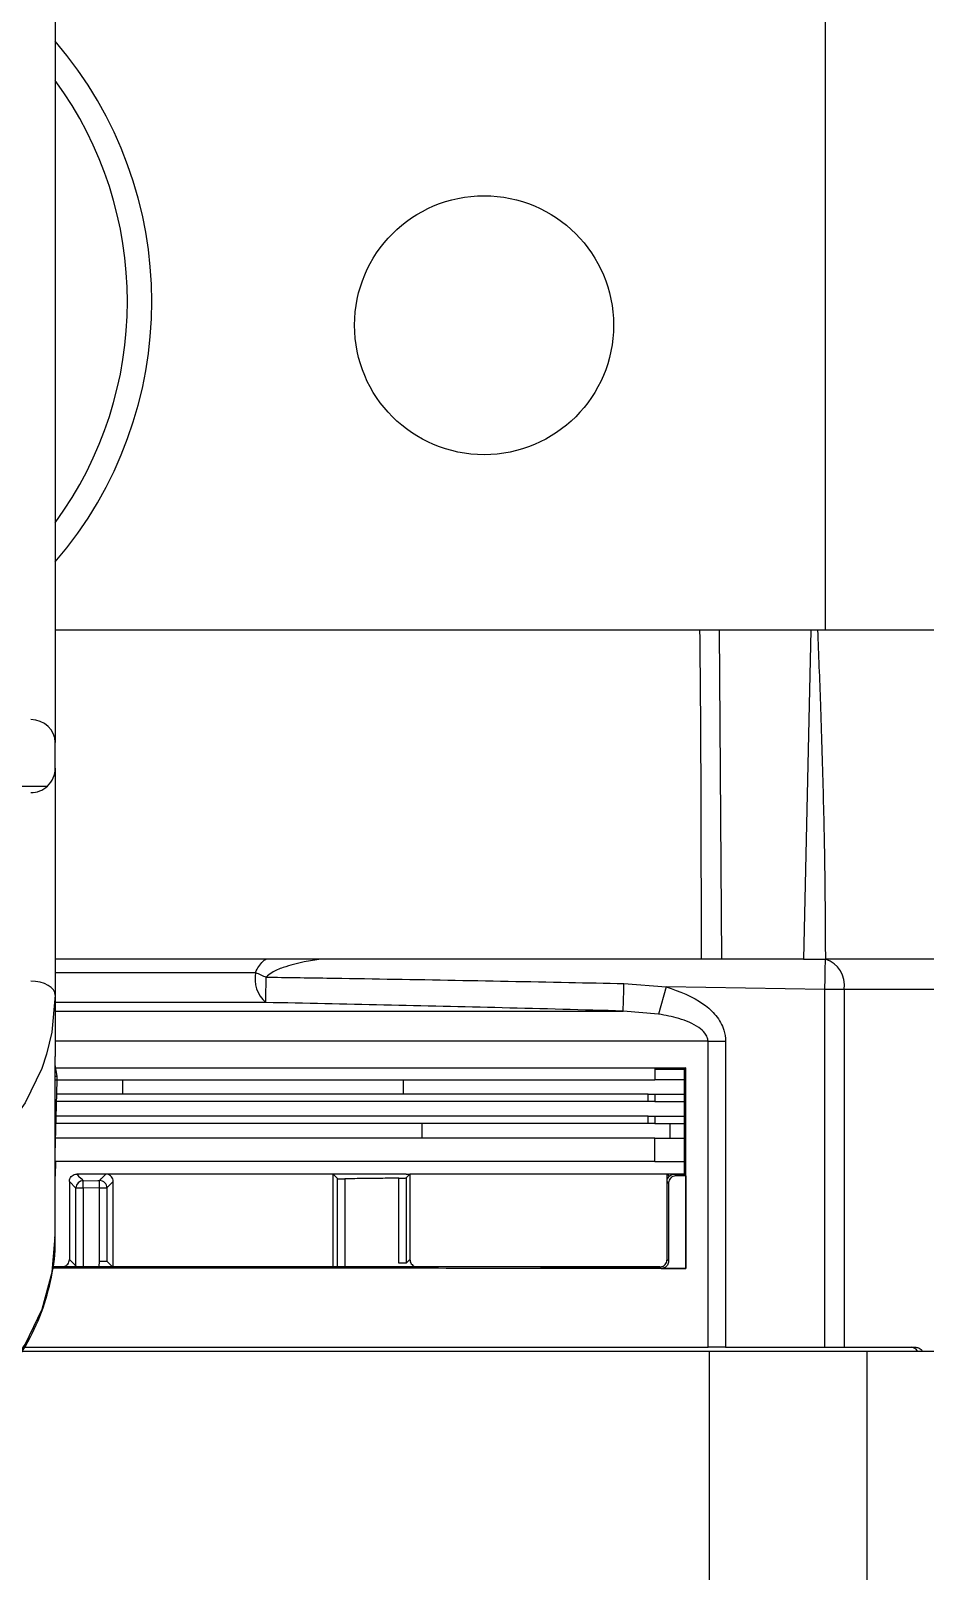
# Model space of a CAD drawing. Extents: x 7 to 113, y 1 to 87.
# Drawn here: x 49.579 to 51.412, y 72.85 to 76.009 of the extents above; entities that cross this region are included whole.
import ezdxf

# ---------------------------------------------------------------- set-up
doc = ezdxf.new("R2010")
doc.units = 0
doc.header["$MEASUREMENT"] = 0
doc.layers.add('OBJECT', color=7, linetype='CONTINUOUS')

msp = doc.modelspace()

# ---------------------------------------------------------------- linework, layer by layer
at = {"layer": 'OBJECT'}
for p, q in [((49.6293, 76.4328), (49.6293, 74.5496)), ((51.2083, 74.7803), (51.2083, 76.0303)), ((51.2083, 74.7803), (49.6293, 74.7803)), ((50.9955, 74.1053), (50.9909, 74.7803)), ((51.1781, 74.7803), (51.1632, 74.1053)), ((52.8963, 74.7803), (51.2083, 74.7803)), ((49.6293, 74.4968), (49.6293, 74.5496)), ((49.6293, 74.4968), (49.6293, 74.0314)), ((48.4031, 74.4604), (49.6135, 74.4604)), ((50.9539, 74.1053), (49.6293, 74.1053)), ((51.1632, 74.1053), (50.9955, 74.1053)), ((51.7309, 74.1053), (51.2078, 74.1053)), ((49.6293, 74.0783), (50.0399, 74.0783)), ((50.795, 74.0553), (50.8812, 74.0485)), ((50.8812, 74.0485), (50.8661, 73.9928)), ((51.2069, 74.0433), (50.8812, 74.0485)), ((51.2069, 73.3095), (51.2069, 74.0433)), ((51.2464, 74.0433), (51.2069, 74.0433)), ((51.2464, 74.0433), (51.2464, 73.3095)), ((51.7082, 74.0433), (51.2464, 74.0433)), ((49.6293, 74.0314), (49.6293, 73.9058)), ((50.0607, 74.0164), (49.6293, 74.0164)), ((49.6293, 73.999), (50.7933, 73.999)), ((50.8661, 73.9928), (50.7933, 73.999)), ((50.9673, 73.937), (49.6293, 73.937)), ((50.9673, 73.3095), (50.9673, 73.937)), ((50.9673, 73.937), (51.0034, 73.937)), ((51.0034, 73.937), (51.0034, 73.3095)), ((49.6293, 73.5358), (49.6293, 73.9058)), ((49.6333, 73.8654), (49.6293, 73.8884)), ((49.6293, 73.8582), (49.6333, 73.8582)), ((49.6293, 73.7055), (49.6333, 73.8566)), ((49.6304, 73.8822), (50.8583, 73.8822)), ((49.6333, 73.8598), (49.6333, 73.865)), ((49.6333, 73.8582), (50.8583, 73.8582)), ((49.7676, 73.8282), (49.7676, 73.8582)), ((50.3432, 73.8282), (50.3432, 73.8582)), ((50.8583, 73.8822), (50.8583, 73.8582)), ((50.8583, 73.8795), (50.9183, 73.8795)), ((50.9188, 73.8582), (50.8583, 73.8582)), ((50.9216, 73.8828), (50.9183, 73.8795)), ((50.9183, 73.8795), (50.9188, 73.8795)), ((50.9188, 73.6645), (50.9188, 73.8795)), ((50.9216, 73.4711), (50.9216, 73.8828)), ((50.8446, 73.8282), (49.6325, 73.8282)), ((50.8446, 73.8133), (50.8446, 73.8282)), ((50.8446, 73.8282), (50.8583, 73.8282)), ((50.8583, 73.8282), (50.8583, 73.8133)), ((50.8583, 73.8282), (50.9188, 73.8282)), ((50.8446, 73.8133), (49.6321, 73.8133)), ((50.8583, 73.8133), (50.8446, 73.8133)), ((50.8583, 73.8133), (50.9188, 73.8133)), ((50.8446, 73.7684), (49.631, 73.7684)), ((50.8446, 73.7833), (49.6314, 73.7833)), ((50.3815, 73.7384), (50.3815, 73.7684)), ((50.8446, 73.7684), (50.8446, 73.7833)), ((50.8446, 73.7833), (50.8583, 73.7833)), ((50.8583, 73.7684), (50.8446, 73.7684)), ((50.8583, 73.7833), (50.8583, 73.7684)), ((50.8583, 73.7833), (50.9188, 73.7833)), ((50.8583, 73.7684), (50.9188, 73.7684)), ((50.8898, 73.7384), (50.8898, 73.7684)), ((50.8583, 73.7384), (49.6302, 73.7384)), ((50.8583, 73.6904), (50.8583, 73.7384)), ((50.8583, 73.7384), (50.9188, 73.7384)), ((50.8583, 73.6904), (49.6289, 73.6904)), ((49.6301, 73.6904), (49.6293, 73.6606)), ((49.6733, 73.6645), (49.6733, 73.6645)), ((49.7483, 73.6645), (49.7333, 73.6645)), ((50.1986, 73.6645), (49.7483, 73.6645)), ((50.1986, 73.6645), (50.1986, 73.4745)), ((50.2083, 73.6645), (50.1987, 73.6645)), ((50.3483, 73.6645), (50.3563, 73.6645)), ((50.3563, 73.6645), (50.3563, 73.4896)), ((50.8833, 73.6645), (50.3563, 73.6645)), ((50.8583, 73.6904), (50.9188, 73.6904)), ((50.8833, 73.6492), (50.8833, 73.6645)), ((50.9173, 73.6645), (50.8833, 73.6645)), ((50.8984, 73.6645), (50.8983, 73.6645)), ((50.9183, 73.6645), (50.9173, 73.6645)), ((50.9188, 73.6645), (50.9183, 73.6645)), ((49.6718, 73.6361), (49.6583, 73.6495)), ((49.6583, 73.6495), (49.6583, 73.6494)), ((49.6583, 73.6494), (49.6583, 73.4895)), ((49.6718, 73.476), (49.6718, 73.6361)), ((49.6868, 73.6361), (49.6718, 73.6361)), ((49.7204, 73.6363), (49.6868, 73.6361)), ((49.6868, 73.6361), (49.6868, 73.476)), ((49.7204, 73.6363), (49.7354, 73.6363)), ((49.7204, 73.486), (49.7204, 73.6363)), ((49.7354, 73.6363), (49.7354, 73.486)), ((49.7483, 73.4745), (49.7483, 73.6494)), ((50.2079, 73.4745), (50.2079, 73.6553)), ((50.2229, 73.655), (50.2229, 73.4745)), ((50.3337, 73.482), (50.3337, 73.6563)), ((50.3487, 73.6568), (50.3487, 73.482)), ((50.8865, 73.6459), (50.8833, 73.6492)), ((50.8833, 73.4897), (50.8833, 73.6492)), ((50.8865, 73.6459), (50.8865, 73.4865)), ((50.9216, 73.6612), (50.9216, 73.4712)), ((50.6333, 73.4745), (49.625, 73.4745)), ((49.6583, 73.4895), (49.6583, 73.4894)), ((49.7191, 73.4745), (49.7204, 73.486)), ((49.7204, 73.486), (49.7354, 73.486)), ((49.7354, 73.486), (49.7483, 73.4729)), ((50.3487, 73.482), (50.3337, 73.482)), ((50.3487, 73.482), (50.3563, 73.4896)), ((50.6483, 73.4745), (50.6333, 73.4745)), ((50.6483, 73.4745), (50.6483, 73.4745)), ((50.8683, 73.4745), (50.8682, 73.4745)), ((50.8833, 73.4897), (50.8865, 73.4865)), ((50.8833, 73.4892), (50.8833, 73.4897)), ((50.9216, 73.4711), (50.9216, 73.4712)), ((49.5622, 73.3013), (50.97, 73.3013)), ((49.5674, 73.3095), (50.9673, 73.3095)), ((50.97, 72.7213), (50.97, 73.3013)), ((50.97, 73.3013), (51.2932, 73.3013)), ((51.0034, 73.3095), (51.2069, 73.3095)), ((51.2069, 73.3095), (51.2464, 73.3095)), ((51.2464, 73.3095), (51.3933, 73.3095)), ((51.2932, 72.7213), (51.2932, 73.3013)), ((51.2932, 73.3013), (51.4452, 73.3013))]:
    msp.add_line(p, q, dxfattribs=at)
at = {"layer": 'OBJECT', "flags": 128}
for points in [[(49.6293, 74.0314), (49.6284, 74.037), (49.6255, 74.0423), (49.6209, 74.0473), (49.6147, 74.0516), (49.6071, 74.0552), (49.5985, 74.0579), (49.5891, 74.0595), (49.5793, 74.06)], [(49.6293, 74.0314), (49.6224, 73.9556), (49.6116, 73.9107)], [(49.6116, 73.9107), (49.6017, 73.8814), (49.5678, 73.8107), (49.5214, 73.7448), (49.4636, 73.6854), (49.3955, 73.6337), (49.3188, 73.5908), (49.2352, 73.5578), (49.1465, 73.5354), (49.0547, 73.5241), (48.9619, 73.5241), (48.8701, 73.5354), (48.7814, 73.5578), (48.6978, 73.5908), (48.6211, 73.6337), (48.5531, 73.6854), (48.4952, 73.7448), (48.4488, 73.8107), (48.4276, 73.8511)], [(49.6733, 73.6645), (49.6741, 73.6637), (49.6772, 73.6606), (49.6822, 73.6557), (49.6867, 73.6511)], [(49.7203, 73.6513), (49.7207, 73.6517), (49.7238, 73.6549), (49.7286, 73.6597), (49.7333, 73.6645)], [(50.1986, 73.6645), (50.2004, 73.6628), (50.2043, 73.6588), (50.2079, 73.6553)], [(50.3563, 73.6645), (50.3523, 73.6604), (50.3487, 73.6568)], [(50.8833, 73.6645), (50.8856, 73.6622), (50.8879, 73.66)], [(50.8983, 73.6645), (50.8991, 73.6637), (50.9015, 73.6612)], [(50.9216, 73.6612), (50.9193, 73.6635), (50.9183, 73.6645)], [(49.6867, 73.6511), (49.7167, 73.6513), (49.7203, 73.6513)], [(49.6868, 73.6361), (49.6868, 73.639), (49.6868, 73.6418), (49.6868, 73.6443), (49.6867, 73.6466), (49.6867, 73.6485), (49.6867, 73.6499), (49.6867, 73.6508), (49.6867, 73.6511)], [(49.7204, 73.6363), (49.7203, 73.6392), (49.7203, 73.642), (49.7203, 73.6445), (49.7203, 73.6468), (49.7203, 73.6487), (49.7203, 73.6501), (49.7203, 73.651), (49.7203, 73.6513)], [(49.7483, 73.6494), (49.7435, 73.6445), (49.7387, 73.6397), (49.7354, 73.6363)], [(48.3879, 73.5143), (48.3901, 73.4877), (48.4063, 73.4111), (48.4365, 73.3375), (48.48, 73.2685), (48.5358, 73.2057), (48.6027, 73.1506), (48.6791, 73.1045), (48.7631, 73.0685), (48.8528, 73.0433), (48.9462, 73.0297), (49.041, 73.0278), (49.135, 73.0378), (49.2261, 73.0594), (49.3121, 73.0921), (49.391, 73.1352), (49.461, 73.1876), (49.5205, 73.2481), (49.568, 73.3154), (49.6024, 73.3877), (49.623, 73.4636), (49.6293, 73.5358)], [(50.8715, 73.4712), (50.8707, 73.472), (50.8683, 73.4745)]]:
    msp.add_lwpolyline(points, dxfattribs=at)
at = {"layer": 'OBJECT'}
msp.add_circle((50.5083, 75.4053), 0.2655, dxfattribs=at)
for centre, radius, start, end in [((49.0083, 75.4538), 0.819, 319.3094, 40.6906), ((49.0083, 75.4538), 0.769, 323.8565, 36.1435), ((49.5793, 74.4968), 0.05, 313.1786, 0), ((49.5793, 74.4968), 0.05, 270, 313.1786), ((1.898, 74.8813), 49.316, 359.02638, 359.0984), ((51.1915, 74.0522), 0.0556, 350.8084, 72.8844), ((50.1049, 74.0657), 0.0662, 169.0221, 228.1642), ((50.2173, 74.4469), 0.4091, 244.3024, 247.6558), ((37.4274, 74.2934), 12.6363, 358.74403, 358.98063), ((33.9139, 74.5221), 16.8876, 358.22492, 358.41631), ((49.5133, 73.865), 0.12, 0, 0.1914), ((49.5133, 73.8598), 0.12, 359.2499, 0), ((49.5133, 73.8598), 0.12, 358.5, 359.2499), ((49.6868, 73.6361), 0.015, 90.3651, 179.9547), ((49.7204, 73.6363), 0.015, 0.0468, 90.2895)]:
    msp.add_arc(centre, radius, start, end, dxfattribs=at)
for centre, major_axis, ratio, start_param, end_param in [((49.5793, 74.5496), (0.05, 0), 0.938361, 0, 1.570796), ((50.1267, 71.7957), (2.3412, 0), 0.904333, 1.783132, 1.78488)]:
    msp.add_ellipse(centre, major_axis=major_axis, ratio=ratio, start_param=start_param, end_param=end_param, dxfattribs=at)
for points, knots in [([(50.9539, 74.1053), (50.9537, 74.2098), (50.9534, 74.4188), (50.9522, 74.6438), (50.9509, 74.7643), (50.9507, 74.7803)], [0, 0, 0, 0, 0.46446, 0.928893, 1, 1, 1, 1]), ([(51.1917, 74.7803), (51.1937, 74.73), (51.1982, 74.6198), (51.2033, 74.4498), (51.207, 74.2751), (51.2075, 74.1603), (51.2078, 74.1053)], [0, 0, 0, 0, 0.22394, 0.489698, 0.755953, 1, 1, 1, 1]), ([(50.0399, 74.0783), (50.0442, 74.0867), (50.0496, 74.0973), (50.0587, 74.1039), (50.0607, 74.1053)], [0, 0, 0, 0, 0.785748, 1, 1, 1, 1]), ([(50.1743, 74.1053), (50.1627, 74.1037), (50.1364, 74.1001), (50.1025, 74.0905), (50.0756, 74.0806), (50.0654, 74.0717), (50.0618, 74.0685)], [0, 0, 0, 0, 0.293555, 0.667633, 0.881098, 1, 1, 1, 1]), ([(50.9955, 74.1053), (50.9917, 74.1053), (50.9811, 74.1053), (50.9665, 74.1053), (50.9573, 74.1053), (50.9539, 74.1053)], [0, 0, 0, 0, 0.263886, 0.723096, 1, 1, 1, 1]), ([(51.1632, 74.1053), (51.17, 74.1053), (51.1835, 74.1053), (51.1986, 74.1053), (51.2059, 74.1053), (51.2078, 74.1053)], [0, 0, 0, 0, 0.425021, 0.850044, 1, 1, 1, 1]), ([(50.0618, 74.0685), (50.1031, 74.0679), (50.3097, 74.0649), (50.5541, 74.0604), (50.7572, 74.0561), (50.795, 74.0553)], [0, 0, 0, 0, 0.1690993, 0.845499, 1, 1, 1, 1]), ([(50.8812, 74.0485), (50.9086, 74.039), (50.9468, 74.0257), (50.9845, 73.9906), (51.0008, 73.9639), (51.0027, 73.9448), (51.0034, 73.937)], [0, 0, 0, 0, 0.4849631, 0.6758982, 0.8683927, 1, 1, 1, 1]), ([(50.7933, 73.999), (50.7107, 74.0012), (50.4665, 74.008), (50.2223, 74.0131), (50.0607, 74.0164)], [0, 0, 0, 0, 0.33844, 1, 1, 1, 1]), ([(50.9673, 73.937), (50.967, 73.9397), (50.9663, 73.9458), (50.9599, 73.9559), (50.9414, 73.9717), (50.9084, 73.9846), (50.8798, 73.9901), (50.8661, 73.9928)], [0, 0, 0, 0, 0.0643079, 0.144324, 0.2802279, 0.6533151, 1, 1, 1, 1]), ([(49.6304, 73.8823), (49.7483, 73.8823), (49.9892, 73.8823), (50.3255, 73.8824), (50.6405, 73.8826), (50.8279, 73.8828), (50.9216, 73.8828)], [0, 0, 0, 0, 0.256595, 0.524344, 0.762172, 1, 1, 1, 1]), ([(49.6583, 73.6495), (49.6584, 73.6506), (49.6586, 73.6534), (49.6604, 73.6576), (49.6638, 73.6614), (49.6683, 73.664), (49.6716, 73.6643), (49.6733, 73.6645)], [0, 0, 0, 0, 0.139108, 0.354907, 0.570672, 0.785286, 1, 1, 1, 1]), ([(49.7333, 73.6645), (49.7308, 73.6645), (49.7209, 73.6645), (49.7009, 73.6645), (49.6833, 73.6645), (49.6733, 73.6645)], [0, 0, 0, 0, 0.124522, 0.499558, 1, 1, 1, 1]), ([(49.7483, 73.6494), (49.7483, 73.6504), (49.7481, 73.6532), (49.7463, 73.6574), (49.7429, 73.6613), (49.7384, 73.664), (49.735, 73.6643), (49.7333, 73.6645)], [0, 0, 0, 0, 0.132086, 0.346838, 0.565443, 0.785527, 1, 1, 1, 1]), ([(50.3483, 73.6645), (50.3368, 73.6645), (50.3136, 73.6645), (50.2671, 73.6645), (50.2318, 73.6645), (50.2083, 73.6645)], [0, 0, 0, 0, 0.250102, 0.500204, 1, 1, 1, 1]), ([(50.8833, 73.6497), (50.8835, 73.6514), (50.8839, 73.6548), (50.8868, 73.6595), (50.8909, 73.6629), (50.8952, 73.6643), (50.8975, 73.6644), (50.8983, 73.6645)], [0, 0, 0, 0, 0.22009, 0.439946, 0.66243, 0.885034, 1, 1, 1, 1]), ([(50.8984, 73.6645), (50.8992, 73.6645), (50.9059, 73.6645), (50.9125, 73.6645), (50.9183, 73.6645)], [0, 0, 0, 0, 0.127494, 1, 1, 1, 1]), ([(50.2079, 73.6553), (50.2082, 73.6552), (50.2086, 73.6551), (50.2113, 73.655), (50.2152, 73.655), (50.2193, 73.655), (50.222, 73.655), (50.2229, 73.655)], [0, 0, 0, 0, 0.218376, 0.436761, 0.655077, 0.873327, 1, 1, 1, 1]), ([(50.3337, 73.6563), (50.3259, 73.6562), (50.3054, 73.6559), (50.2723, 73.6556), (50.2431, 73.6552), (50.2267, 73.6551), (50.2229, 73.655)], [0, 0, 0, 0, 0.2113954, 0.5547031, 0.8980099, 1, 1, 1, 1]), ([(50.3337, 73.6563), (50.3354, 73.6563), (50.3388, 73.6563), (50.3433, 73.6565), (50.3467, 73.6566), (50.3484, 73.6567), (50.3486, 73.6568), (50.3487, 73.6568)], [0, 0, 0, 0, 0.2182797, 0.4365549, 0.6548958, 0.873318, 1, 1, 1, 1]), ([(50.8833, 73.6492), (50.8833, 73.6493), (50.8833, 73.6495), (50.8833, 73.6497), (50.8833, 73.6497)], [0, 0, 0, 0, 0.637815, 1, 1, 1, 1]), ([(50.9015, 73.6612), (50.8994, 73.6609), (50.8954, 73.6604), (50.8906, 73.6568), (50.8876, 73.6523), (50.8866, 73.6485), (50.8865, 73.6464), (50.8865, 73.6459)], [0, 0, 0, 0, 0.29148, 0.560989, 0.754894, 0.949735, 1, 1, 1, 1]), ([(50.9216, 73.6612), (50.9186, 73.6612), (50.9127, 73.6612), (50.906, 73.6612), (50.9023, 73.6612), (50.9015, 73.6612)], [0, 0, 0, 0, 0.44189, 0.883774, 1, 1, 1, 1]), ([(48.3893, 73.5135), (48.3901, 73.4968), (48.3923, 73.4558), (48.41, 73.3916), (48.4399, 73.3227), (48.4816, 73.2581), (48.5337, 73.199), (48.5953, 73.1466), (48.6653, 73.1019), (48.7423, 73.0659), (48.8246, 73.0393), (48.9107, 73.0227), (48.9988, 73.0164), (49.0872, 73.0205), (49.174, 73.035), (49.2575, 73.0596), (49.3361, 73.0938), (49.4082, 73.1371), (49.4721, 73.1886), (49.5267, 73.2472), (49.5706, 73.3117), (49.6033, 73.3808), (49.6227, 73.4529), (49.6309, 73.5052), (49.6289, 73.5328), (49.6286, 73.5359)], [0, 0, 0, 0, 0.0307186, 0.0759109, 0.1211528, 0.1665302, 0.2120877, 0.2578266, 0.303719, 0.3497253, 0.3958087, 0.4419419, 0.4881084, 0.5343005, 0.5805154, 0.6267501, 0.6729965, 0.719237, 0.7654402, 0.8115602, 0.8575413, 0.9033322, 0.9489061, 0.99428, 1, 1, 1, 1]), ([(49.6433, 73.4745), (49.6444, 73.4745), (49.6472, 73.4747), (49.6514, 73.4765), (49.6552, 73.4799), (49.6578, 73.4844), (49.6582, 73.4877), (49.6583, 73.4894)], [0, 0, 0, 0, 0.139019, 0.354778, 0.570512, 0.785205, 1, 1, 1, 1]), ([(49.6583, 73.4894), (49.6583, 73.4894), (49.6631, 73.4846), (49.6674, 73.4803), (49.6718, 73.476)], [0, 0, 0, 0, 0.000031, 1, 1, 1, 1]), ([(50.3563, 73.4896), (50.3564, 73.488), (50.3567, 73.4848), (50.359, 73.4805), (50.3624, 73.4771), (50.3666, 73.4749), (50.3698, 73.4746), (50.3712, 73.4745)], [0, 0, 0, 0, 0.193004, 0.38573, 0.585959, 0.80189, 1, 1, 1, 1]), ([(50.6238, 73.4745), (50.624, 73.4745), (50.7088, 73.4745), (50.7887, 73.4745), (50.8683, 73.4745)], [0, 0, 0, 0, 0.002837, 1, 1, 1, 1]), ([(50.8682, 73.4745), (50.8529, 73.4745), (50.8171, 73.4745), (50.7444, 73.4745), (50.6857, 73.4745), (50.6483, 73.4745)], [0, 0, 0, 0, 0.21413, 0.4988621, 1, 1, 1, 1]), ([(50.8683, 73.4745), (50.8698, 73.4746), (50.8728, 73.4748), (50.8775, 73.4772), (50.8811, 73.4811), (50.883, 73.4855), (50.8832, 73.4882), (50.8833, 73.4892)], [0, 0, 0, 0, 0.210558, 0.420452, 0.641378, 0.864078, 1, 1, 1, 1]), ([(50.8865, 73.4865), (50.8864, 73.4849), (50.8861, 73.4819), (50.8841, 73.4779), (50.8811, 73.4744), (50.8768, 73.4718), (50.8734, 73.4714), (50.8715, 73.4712)], [0, 0, 0, 0, 0.172842, 0.345192, 0.529672, 0.742964, 1, 1, 1, 1]), ([(50.8833, 73.4892), (50.8833, 73.4893), (50.8833, 73.4895), (50.8833, 73.4897), (50.8833, 73.4897)], [0, 0, 0, 0, 0.636752, 1, 1, 1, 1]), ([(50.6333, 73.4713), (50.5507, 73.4713), (50.3855, 73.4714), (50.1227, 73.4715), (49.8686, 73.4716), (49.699, 73.4716), (49.6234, 73.4717)], [0, 0, 0, 0, 0.259328, 0.518656, 0.785519, 1, 1, 1, 1]), ([(50.9216, 73.4711), (50.9012, 73.4711), (50.8603, 73.4711), (50.7978, 73.4712), (50.7226, 73.4712), (50.6671, 73.4713), (50.6333, 73.4713)], [0, 0, 0, 0, 0.218765, 0.43753, 0.656295, 1, 1, 1, 1]), ([(50.8715, 73.4712), (50.8765, 73.4712), (50.8933, 73.4712), (50.9099, 73.4712), (50.9216, 73.4712)], [0, 0, 0, 0, 0.298618, 1, 1, 1, 1]), ([(51.0034, 73.3095), (50.9969, 73.3095), (50.984, 73.3095), (50.9729, 73.3095), (50.9673, 73.3095)], [0, 0, 0, 0, 0.5, 1, 1, 1, 1]), ([(51.3967, 73.3013), (51.3967, 73.3015), (51.396, 73.3032), (51.3933, 73.3061), (51.3888, 73.3089), (51.3851, 73.3093), (51.3833, 73.3095)], [0, 0, 0, 0, 0.026878, 0.274182, 0.638828, 1, 1, 1, 1]), ([(51.3933, 73.3095), (51.3956, 73.3092), (51.3995, 73.3086), (51.4039, 73.3057), (51.4055, 73.3032), (51.406, 73.3024)], [0, 0, 0, 0, 0.487322, 0.826839, 1, 1, 1, 1])]:
    msp.add_open_spline(points, degree=3, knots=knots, dxfattribs=at)

doc.saveas('drawing.dxf')
